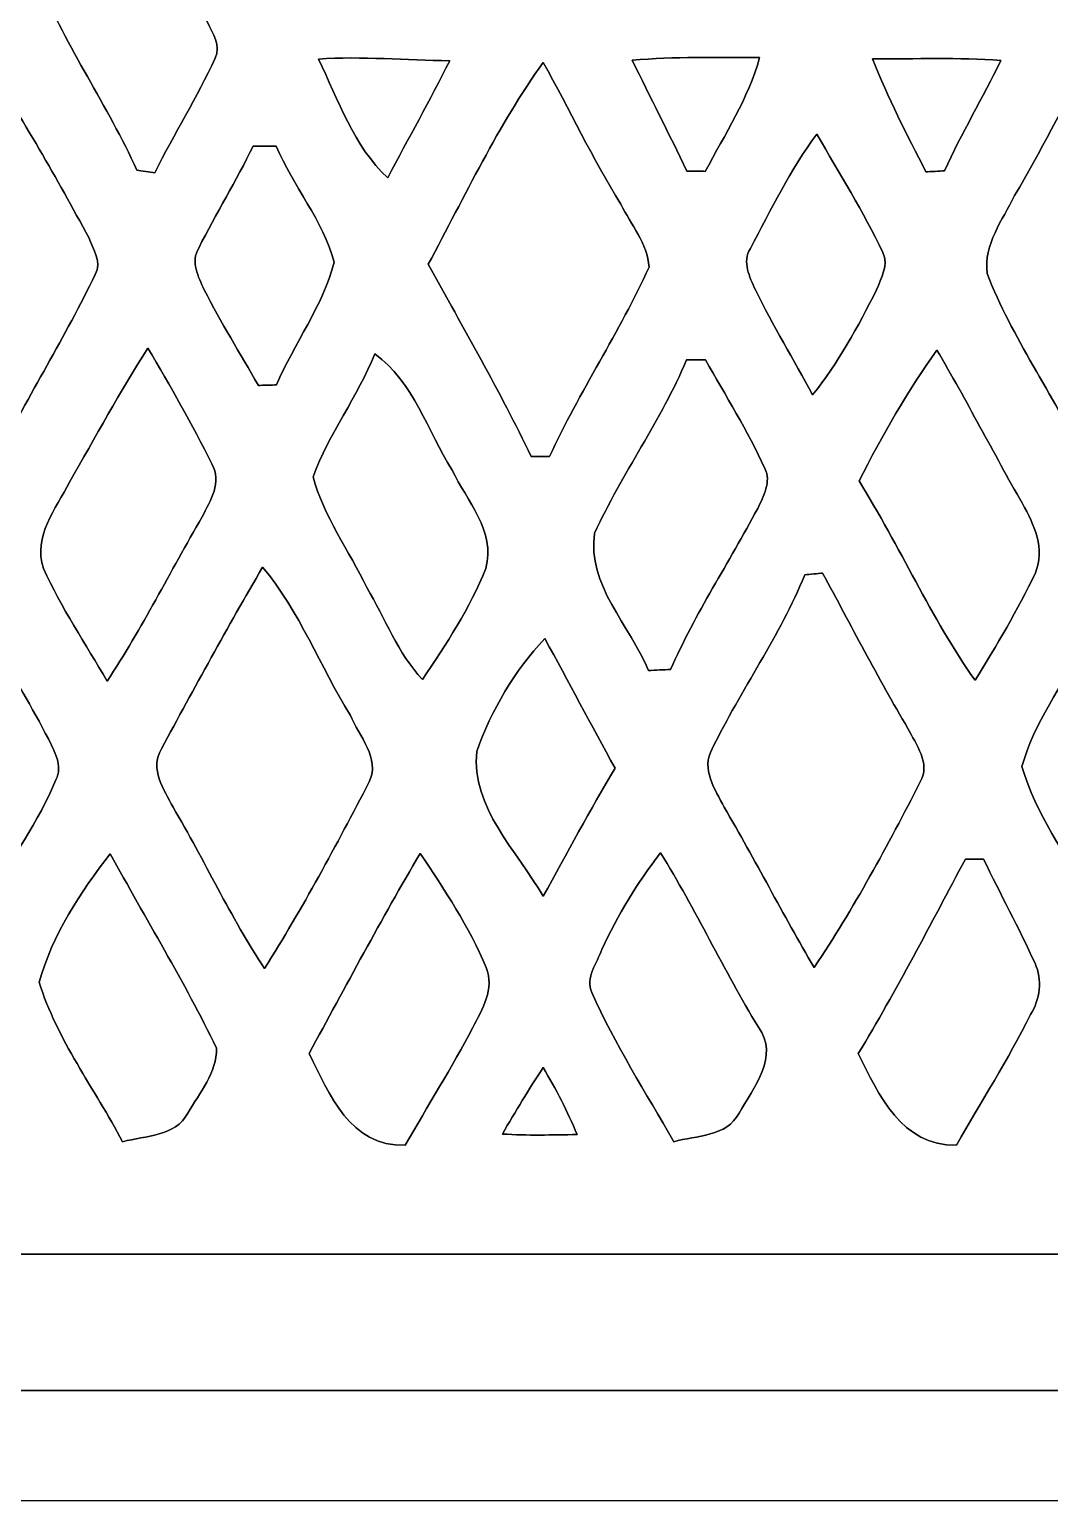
# Model space of a CAD drawing. Header units: centimetres. Extents: x -16.8 to 16.8, y -16.7 to 16.7.
# Drawn here: x -11.88 to -6.33, y -16.67 to -8.66 of the extents above; entities that cross this region are included whole.
import ezdxf

# ---------------------------------------------------------------- set-up
doc = ezdxf.new("R2010")
doc.units = ezdxf.units.CM
doc.header["$MEASUREMENT"] = 0
doc.layers.add('Layer 1', color=7, linetype='Continuous')

msp = doc.modelspace()

# ---------------------------------------------------------------- linework, layer by layer
at = {"layer": 'Layer 1', "color": 7}
for points, knots in [([(-16.77458, 16.66875), (-16.77458, 16.66875), (16.77458, 16.66875), (16.77458, 16.66875), (16.77458, 16.66875), (16.77458, 16.66875), (16.77458, -16.66875), (16.77458, -16.66875), (16.77458, -16.66875), (16.77458, -16.66875), (-16.77458, -16.66875), (-16.77458, -16.66875), (-16.77458, -16.66875), (-16.77458, -16.66875), (-16.77458, 16.66875), (-16.77458, 16.66875), (-16.77458, 16.66875), (-16.77458, 16.66875), (-16.77458, 16.66875), (-16.77458, 16.66875)], [0, 0, 0, 0, 0.1666667, 0.1666667, 0.1666667, 0.1666667, 0.3333333, 0.3333333, 0.3333333, 0.3333333, 0.5, 0.5, 0.5, 0.5, 0.6666667, 0.6666667, 0.6666667, 0.6666667, 1, 1, 1, 1]), ([(-16.23448, 15.81044), (-16.30715, 15.24141), (-16.27505, 14.66568), (-16.28105, 14.09347), (-16.28105, 14.09347), (-16.28034, 4.33317), (-16.28034, -5.42678), (-16.2814, -15.18708), (-16.2814, -15.18708), (-16.27999, -15.44567), (-16.27046, -15.70531), (-16.25353, -15.96425), (-16.25353, -15.96425), (-15.44814, -16.11771), (-14.62581, -16.06162), (-13.81125, -16.06903), (-13.81125, -16.06903), (-4.16842, -16.06867), (5.47405, -16.06973), (15.11688, -16.06867), (15.11688, -16.06867), (15.43791, -16.06832), (15.75823, -16.03869), (16.07644, -15.9953), (16.07644, -15.9953), (16.13147, -15.72966), (16.13923, -15.45731), (16.14205, -15.18744), (16.14205, -15.18744), (16.13641, -5.19183), (16.14135, 4.80378), (16.13958, 14.79938), (16.13958, 14.79938), (16.14029, 15.13981), (16.10395, 15.47812), (16.05351, 15.81432), (16.05351, 15.81432), (5.76933, 15.83302), (-4.51485, 15.81609), (-14.79903, 15.82279), (-14.79903, 15.82279), (-15.27739, 15.82314), (-15.75611, 15.82455), (-16.23448, 15.81044)], [0, 0, 0, 0, 0.0833333, 0.0833333, 0.0833333, 0.0833333, 0.1666667, 0.1666667, 0.1666667, 0.1666667, 0.25, 0.25, 0.25, 0.25, 0.3333333, 0.3333333, 0.3333333, 0.3333333, 0.4166667, 0.4166667, 0.4166667, 0.4166667, 0.5, 0.5, 0.5, 0.5, 0.5833333, 0.5833333, 0.5833333, 0.5833333, 0.6666667, 0.6666667, 0.6666667, 0.6666667, 0.75, 0.75, 0.75, 0.75, 0.8333333, 0.8333333, 0.8333333, 0.8333333, 1, 1, 1, 1]), ([(-15.56879, 15.19167), (-5.97535, 15.18109), (3.61809, 15.19026), (13.21153, 15.18673), (13.21153, 15.18673), (13.94389, 15.18214), (14.67767, 15.20896), (15.40969, 15.15851), (15.40969, 15.15851), (15.38429, 7.28945), (15.40581, -0.57997), (15.39875, -8.44903), (15.39875, -8.44903), (15.40298, -10.74138), (15.38887, -13.03408), (15.40827, -15.32643), (15.40827, -15.32643), (5.8801, -15.33066), (-3.64808, -15.32714), (-13.17625, -15.32819), (-13.17625, -15.32819), (-13.98376, -15.32502), (-14.79162, -15.33666), (-15.59913, -15.32043), (-15.59913, -15.32043), (-15.62559, -12.72434), (-15.60301, -10.1279), (-15.61042, -7.53181), (-15.61042, -7.53181), (-15.61183, -0.18203), (-15.60759, 7.16739), (-15.61253, 14.51716), (-15.61253, 14.51716), (-15.60654, 14.74188), (-15.60759, 14.96907), (-15.56879, 15.19167), (-15.56879, 15.19167), (-15.56879, 15.19167), (-15.56879, 15.19167), (-15.56879, 15.19167)], [0, 0, 0, 0, 0.0909091, 0.0909091, 0.0909091, 0.0909091, 0.1818182, 0.1818182, 0.1818182, 0.1818182, 0.2727273, 0.2727273, 0.2727273, 0.2727273, 0.3636364, 0.3636364, 0.3636364, 0.3636364, 0.4545455, 0.4545455, 0.4545455, 0.4545455, 0.5454545, 0.5454545, 0.5454545, 0.5454545, 0.6363636, 0.6363636, 0.6363636, 0.6363636, 0.7272727, 0.7272727, 0.7272727, 0.7272727, 0.8181818, 0.8181818, 0.8181818, 0.8181818, 1, 1, 1, 1]), ([(-11.8237, -8.40811), (-11.67941, -8.76265), (-11.45434, -9.07979), (-11.29594, -9.42904), (-11.29594, -9.42904), (-11.2716, -9.43257), (-11.22327, -9.43963), (-11.19928, -9.44316), (-11.19928, -9.44316), (-11.0931, -9.23325), (-10.96821, -9.03323), (-10.86979, -8.8198), (-10.86979, -8.8198), (-10.83698, -8.75206), (-10.88461, -8.68362), (-10.91248, -8.62401), (-10.91248, -8.62401), (-11.08851, -8.30933), (-11.2649, -7.995), (-11.44023, -7.68033), (-11.44023, -7.68033), (-11.60321, -7.89764), (-11.78207, -8.13647), (-11.8237, -8.40811), (-11.8237, -8.40811), (-11.8237, -8.40811), (-11.8237, -8.40811), (-11.8237, -8.40811)], [0, 0, 0, 0, 0.125, 0.125, 0.125, 0.125, 0.25, 0.25, 0.25, 0.25, 0.375, 0.375, 0.375, 0.375, 0.5, 0.5, 0.5, 0.5, 0.625, 0.625, 0.625, 0.625, 0.75, 0.75, 0.75, 0.75, 1, 1, 1, 1]), ([(-12.52855, -9.59026), (-12.60158, -9.73596), (-12.71799, -9.89612), (-12.63862, -10.06722), (-12.63862, -10.06722), (-12.4908, -10.3759), (-12.28478, -10.65671), (-12.16872, -10.98127), (-12.16872, -10.98127), (-12.12991, -10.98374), (-12.09111, -10.98621), (-12.05195, -10.98903), (-12.05195, -10.98903), (-11.88544, -10.65283), (-11.68541, -10.33427), (-11.52278, -9.99666), (-11.52278, -9.99666), (-11.48609, -9.92999), (-11.53266, -9.85802), (-11.55806, -9.79664), (-11.55806, -9.79664), (-11.73233, -9.47279), (-11.91578, -9.15282), (-12.11686, -8.84484), (-12.11686, -8.84484), (-12.25233, -9.09426), (-12.38638, -9.34438), (-12.52855, -9.59026), (-12.52855, -9.59026), (-12.52855, -9.59026), (-12.52855, -9.59026), (-12.52855, -9.59026)], [0, 0, 0, 0, 0.1111111, 0.1111111, 0.1111111, 0.1111111, 0.2222222, 0.2222222, 0.2222222, 0.2222222, 0.3333333, 0.3333333, 0.3333333, 0.3333333, 0.4444444, 0.4444444, 0.4444444, 0.4444444, 0.5555556, 0.5555556, 0.5555556, 0.5555556, 0.6666667, 0.6666667, 0.6666667, 0.6666667, 0.7777778, 0.7777778, 0.7777778, 0.7777778, 1, 1, 1, 1]), ([(-10.30852, -8.82474), (-10.20022, -9.04769), (-10.11731, -9.29887), (-9.93069, -9.47138), (-9.93069, -9.47138), (-9.82028, -9.25795), (-9.70104, -9.04946), (-9.59414, -8.83426), (-9.59414, -8.83426), (-9.83227, -8.83109), (-10.07075, -8.80851), (-10.30852, -8.82474), (-10.30852, -8.82474), (-10.30852, -8.82474), (-10.30852, -8.82474), (-10.30852, -8.82474)], [0, 0, 0, 0, 0.2, 0.2, 0.2, 0.2, 0.4, 0.4, 0.4, 0.4, 0.6, 0.6, 0.6, 0.6, 1, 1, 1, 1]), ([(-9.71056, -9.94163), (-9.52077, -10.28841), (-9.3218, -10.63025), (-9.15141, -10.98726), (-9.15141, -10.98726), (-9.12636, -10.98726), (-9.07591, -10.98762), (-9.05087, -10.98797), (-9.05087, -10.98797), (-8.88859, -10.63449), (-8.66916, -10.30993), (-8.50935, -9.95645), (-8.50935, -9.95645), (-8.51782, -9.82945), (-8.60848, -9.72467), (-8.66281, -9.61496), (-8.66281, -9.61496), (-8.81698, -9.36484), (-8.94292, -9.09955), (-9.08509, -8.84273), (-9.08509, -8.84273), (-9.33097, -9.18598), (-9.51195, -9.57051), (-9.71056, -9.94163), (-9.71056, -9.94163), (-9.71056, -9.94163), (-9.71056, -9.94163), (-9.71056, -9.94163)], [0, 0, 0, 0, 0.125, 0.125, 0.125, 0.125, 0.25, 0.25, 0.25, 0.25, 0.375, 0.375, 0.375, 0.375, 0.5, 0.5, 0.5, 0.5, 0.625, 0.625, 0.625, 0.625, 0.75, 0.75, 0.75, 0.75, 1, 1, 1, 1]), ([(-8.60108, -8.83073), (-8.50265, -9.03182), (-8.4007, -9.23219), (-8.30404, -9.43469), (-8.30404, -9.43469), (-8.27899, -9.43504), (-8.22854, -9.43539), (-8.20349, -9.43575), (-8.20349, -9.43575), (-8.0966, -9.23361), (-7.9689, -9.03923), (-7.90822, -8.81697), (-7.90822, -8.81697), (-8.13929, -8.81521), (-8.37106, -8.81133), (-8.60108, -8.83073), (-8.60108, -8.83073), (-8.60108, -8.83073), (-8.60108, -8.83073), (-8.60108, -8.83073)], [0, 0, 0, 0, 0.1666667, 0.1666667, 0.1666667, 0.1666667, 0.3333333, 0.3333333, 0.3333333, 0.3333333, 0.5, 0.5, 0.5, 0.5, 0.6666667, 0.6666667, 0.6666667, 0.6666667, 1, 1, 1, 1]), ([(-7.29298, -8.82368), (-7.21043, -9.03499), (-7.10671, -9.23678), (-7.00299, -9.43857), (-7.00299, -9.43857), (-6.97759, -9.43716), (-6.92714, -9.43434), (-6.9021, -9.43292), (-6.9021, -9.43292), (-6.81002, -9.22796), (-6.69255, -9.03534), (-6.59589, -8.8325), (-6.59589, -8.8325), (-6.82801, -8.81592), (-7.06085, -8.82438), (-7.29298, -8.82368), (-7.29298, -8.82368), (-7.29298, -8.82368), (-7.29298, -8.82368), (-7.29298, -8.82368)], [0, 0, 0, 0, 0.1666667, 0.1666667, 0.1666667, 0.1666667, 0.3333333, 0.3333333, 0.3333333, 0.3333333, 0.5, 0.5, 0.5, 0.5, 0.6666667, 0.6666667, 0.6666667, 0.6666667, 1, 1, 1, 1]), ([(-6.52074, -9.56769), (-6.58671, -9.70209), (-6.68902, -9.83121), (-6.67032, -9.99137), (-6.67032, -9.99137), (-6.53591, -10.34274), (-6.30873, -10.64754), (-6.15174, -10.98832), (-6.15174, -10.98832), (-6.12704, -10.98797), (-6.07801, -10.98726), (-6.05331, -10.98691), (-6.05331, -10.98691), (-5.91044, -10.67929), (-5.72594, -10.39354), (-5.56966, -10.09332), (-5.56966, -10.09332), (-5.50933, -9.98784), (-5.52838, -9.85308), (-5.58835, -9.75219), (-5.58835, -9.75219), (-5.74569, -9.44386), (-5.92914, -9.14964), (-6.10447, -8.8519), (-6.10447, -8.8519), (-6.26745, -9.07556), (-6.37611, -9.33238), (-6.52074, -9.56769), (-6.52074, -9.56769), (-6.52074, -9.56769), (-6.52074, -9.56769), (-6.52074, -9.56769)], [0, 0, 0, 0, 0.1111111, 0.1111111, 0.1111111, 0.1111111, 0.2222222, 0.2222222, 0.2222222, 0.2222222, 0.3333333, 0.3333333, 0.3333333, 0.3333333, 0.4444444, 0.4444444, 0.4444444, 0.4444444, 0.5555556, 0.5555556, 0.5555556, 0.5555556, 0.6666667, 0.6666667, 0.6666667, 0.6666667, 0.7777778, 0.7777778, 0.7777778, 0.7777778, 1, 1, 1, 1]), ([(-7.95831, -9.85555), (-8.00453, -9.92787), (-7.96255, -10.01113), (-7.93115, -10.08027), (-7.93115, -10.08027), (-7.83555, -10.27501), (-7.72336, -10.46127), (-7.61965, -10.65248), (-7.61965, -10.65248), (-7.48065, -10.47715), (-7.37164, -10.28065), (-7.27216, -10.08098), (-7.27216, -10.08098), (-7.24641, -10.01783), (-7.20549, -9.94586), (-7.23688, -9.87778), (-7.23688, -9.87778), (-7.34272, -9.65553), (-7.47395, -9.44704), (-7.59672, -9.23431), (-7.59672, -9.23431), (-7.74136, -9.42622), (-7.84613, -9.64389), (-7.95831, -9.85555), (-7.95831, -9.85555), (-7.95831, -9.85555), (-7.95831, -9.85555), (-7.95831, -9.85555)], [0, 0, 0, 0, 0.125, 0.125, 0.125, 0.125, 0.25, 0.25, 0.25, 0.25, 0.375, 0.375, 0.375, 0.375, 0.5, 0.5, 0.5, 0.5, 0.625, 0.625, 0.625, 0.625, 0.75, 0.75, 0.75, 0.75, 1, 1, 1, 1]), ([(-10.66412, -9.29816), (-10.75443, -9.48761), (-10.8652, -9.66576), (-10.95975, -9.85308), (-10.95975, -9.85308), (-11.0042, -9.92717), (-10.96222, -10.01042), (-10.92941, -10.08027), (-10.92941, -10.08027), (-10.8398, -10.25807), (-10.73397, -10.42741), (-10.63519, -10.60062), (-10.63519, -10.60062), (-10.6105, -10.59991), (-10.56146, -10.5985), (-10.53677, -10.5978), (-10.53677, -10.5978), (-10.43975, -10.37167), (-10.28453, -10.16882), (-10.22244, -9.92999), (-10.22244, -9.92999), (-10.28277, -9.7028), (-10.44716, -9.51512), (-10.53783, -9.29816), (-10.53783, -9.29816), (-10.58016, -9.29781), (-10.62214, -9.29781), (-10.66412, -9.29816), (-10.66412, -9.29816), (-10.66412, -9.29816), (-10.66412, -9.29816), (-10.66412, -9.29816)], [0, 0, 0, 0, 0.1111111, 0.1111111, 0.1111111, 0.1111111, 0.2222222, 0.2222222, 0.2222222, 0.2222222, 0.3333333, 0.3333333, 0.3333333, 0.3333333, 0.4444444, 0.4444444, 0.4444444, 0.4444444, 0.5555556, 0.5555556, 0.5555556, 0.5555556, 0.6666667, 0.6666667, 0.6666667, 0.6666667, 0.7777778, 0.7777778, 0.7777778, 0.7777778, 1, 1, 1, 1]), ([(-11.66354, -11.12696), (-11.73515, -11.27301), (-11.86321, -11.41977), (-11.8043, -11.59651), (-11.8043, -11.59651), (-11.70905, -11.81135), (-11.57429, -12.00644), (-11.45787, -12.21034), (-11.45787, -12.21034), (-11.26772, -11.92318), (-11.11532, -11.61344), (-10.94105, -11.31641), (-10.94105, -11.31641), (-10.8966, -11.22927), (-10.83028, -11.1252), (-10.88849, -11.02819), (-10.88849, -11.02819), (-10.99432, -10.81264), (-11.11391, -10.60379), (-11.23597, -10.39707), (-11.23597, -10.39707), (-11.38837, -10.63449), (-11.52172, -10.88319), (-11.66354, -11.12696), (-11.66354, -11.12696), (-11.66354, -11.12696), (-11.66354, -11.12696), (-11.66354, -11.12696)], [0, 0, 0, 0, 0.125, 0.125, 0.125, 0.125, 0.25, 0.25, 0.25, 0.25, 0.375, 0.375, 0.375, 0.375, 0.5, 0.5, 0.5, 0.5, 0.625, 0.625, 0.625, 0.625, 0.75, 0.75, 0.75, 0.75, 1, 1, 1, 1]), ([(-10.0016, -10.42882), (-10.09474, -10.66094), (-10.25172, -10.86379), (-10.3378, -11.09768), (-10.3378, -11.09768), (-10.2803, -11.31182), (-10.14166, -11.50056), (-10.04464, -11.70093), (-10.04464, -11.70093), (-9.94586, -11.8678), (-9.87637, -12.05759), (-9.74266, -12.20152), (-9.74266, -12.20152), (-9.61284, -12.00961), (-9.48478, -11.81206), (-9.39765, -11.59686), (-9.39765, -11.59686), (-9.34297, -11.39261), (-9.50101, -11.23068), (-9.58039, -11.06135), (-9.58039, -11.06135), (-9.71656, -10.84827), (-9.78888, -10.58192), (-10.0016, -10.42882), (-10.0016, -10.42882), (-10.0016, -10.42882), (-10.0016, -10.42882), (-10.0016, -10.42882)], [0, 0, 0, 0, 0.125, 0.125, 0.125, 0.125, 0.25, 0.25, 0.25, 0.25, 0.375, 0.375, 0.375, 0.375, 0.5, 0.5, 0.5, 0.5, 0.625, 0.625, 0.625, 0.625, 0.75, 0.75, 0.75, 0.75, 1, 1, 1, 1]), ([(-8.30545, -10.46162), (-8.44338, -10.79112), (-8.65752, -11.08075), (-8.80569, -11.4046), (-8.80569, -11.4046), (-8.84767, -11.68859), (-8.61378, -11.90484), (-8.51218, -12.15178), (-8.51218, -12.15178), (-8.47231, -12.14967), (-8.43245, -12.14826), (-8.39258, -12.14684), (-8.39258, -12.14684), (-8.25818, -11.84275), (-8.07473, -11.5637), (-7.91845, -11.2709), (-7.91845, -11.2709), (-7.88776, -11.20387), (-7.84225, -11.12591), (-7.88, -11.05217), (-7.88, -11.05217), (-7.97207, -10.84721), (-8.09378, -10.65706), (-8.20208, -10.46057), (-8.20208, -10.46057), (-8.22784, -10.46057), (-8.27969, -10.46127), (-8.30545, -10.46162), (-8.30545, -10.46162), (-8.30545, -10.46162), (-8.30545, -10.46162), (-8.30545, -10.46162)], [0, 0, 0, 0, 0.1111111, 0.1111111, 0.1111111, 0.1111111, 0.2222222, 0.2222222, 0.2222222, 0.2222222, 0.3333333, 0.3333333, 0.3333333, 0.3333333, 0.4444444, 0.4444444, 0.4444444, 0.4444444, 0.5555556, 0.5555556, 0.5555556, 0.5555556, 0.6666667, 0.6666667, 0.6666667, 0.6666667, 0.7777778, 0.7777778, 0.7777778, 0.7777778, 1, 1, 1, 1]), ([(-7.36671, -11.12061), (-7.14516, -11.47551), (-6.97689, -11.86286), (-6.73594, -12.20541), (-6.73594, -12.20541), (-6.61917, -12.01491), (-6.50311, -11.82299), (-6.40786, -11.62085), (-6.40786, -11.62085), (-6.35282, -11.49103), (-6.41491, -11.35592), (-6.47806, -11.24409), (-6.47806, -11.24409), (-6.6361, -10.9668), (-6.78215, -10.68317), (-6.94337, -10.408), (-6.94337, -10.408), (-7.10459, -10.63272), (-7.24112, -10.87402), (-7.36671, -11.12061), (-7.36671, -11.12061), (-7.36671, -11.12061), (-7.36671, -11.12061), (-7.36671, -11.12061)], [0, 0, 0, 0, 0.1428571, 0.1428571, 0.1428571, 0.1428571, 0.2857143, 0.2857143, 0.2857143, 0.2857143, 0.4285714, 0.4285714, 0.4285714, 0.4285714, 0.5714286, 0.5714286, 0.5714286, 0.5714286, 0.7142857, 0.7142857, 0.7142857, 0.7142857, 1, 1, 1, 1]), ([(-10.61226, -11.58981), (-10.80241, -11.91577), (-10.98409, -12.24668), (-11.16295, -12.579), (-11.16295, -12.579), (-11.22786, -12.68659), (-11.14884, -12.79984), (-11.09945, -12.89544), (-11.09945, -12.89544), (-10.92764, -13.18507), (-10.78759, -13.49304), (-10.60133, -13.77386), (-10.60133, -13.77386), (-10.3953, -13.44542), (-10.21045, -13.10252), (-10.03229, -12.75821), (-10.03229, -12.75821), (-9.9695, -12.63086), (-10.08874, -12.50809), (-10.1346, -12.39626), (-10.1346, -12.39626), (-10.29829, -12.13097), (-10.41012, -11.8297), (-10.61226, -11.58981), (-10.61226, -11.58981), (-10.61226, -11.58981), (-10.61226, -11.58981), (-10.61226, -11.58981)], [0, 0, 0, 0, 0.125, 0.125, 0.125, 0.125, 0.25, 0.25, 0.25, 0.25, 0.375, 0.375, 0.375, 0.375, 0.5, 0.5, 0.5, 0.5, 0.625, 0.625, 0.625, 0.625, 0.75, 0.75, 0.75, 0.75, 1, 1, 1, 1]), ([(-7.66198, -11.63108), (-7.7978, -11.9634), (-8.00911, -12.25656), (-8.16575, -12.57794), (-8.16575, -12.57794), (-8.22784, -12.68695), (-8.15128, -12.79948), (-8.10048, -12.89544), (-8.10048, -12.89544), (-7.93221, -13.18331), (-7.78087, -13.48034), (-7.61153, -13.76786), (-7.61153, -13.76786), (-7.39458, -13.44648), (-7.21078, -13.10252), (-7.03368, -12.75821), (-7.03368, -12.75821), (-6.97689, -12.65767), (-7.05767, -12.55501), (-7.10071, -12.46681), (-7.10071, -12.46681), (-7.26652, -12.19094), (-7.41221, -11.90449), (-7.56497, -11.62156), (-7.56497, -11.62156), (-7.58931, -11.62403), (-7.63764, -11.62897), (-7.66198, -11.63108), (-7.66198, -11.63108), (-7.66198, -11.63108), (-7.66198, -11.63108), (-7.66198, -11.63108)], [0, 0, 0, 0, 0.1111111, 0.1111111, 0.1111111, 0.1111111, 0.2222222, 0.2222222, 0.2222222, 0.2222222, 0.3333333, 0.3333333, 0.3333333, 0.3333333, 0.4444444, 0.4444444, 0.4444444, 0.4444444, 0.5555556, 0.5555556, 0.5555556, 0.5555556, 0.6666667, 0.6666667, 0.6666667, 0.6666667, 0.7777778, 0.7777778, 0.7777778, 0.7777778, 1, 1, 1, 1]), ([(-9.44739, -12.59311), (-9.47808, -12.8972), (-9.22761, -13.13462), (-9.08509, -13.38016), (-9.08509, -13.38016), (-8.95597, -13.14732), (-8.83144, -12.91131), (-8.69421, -12.68307), (-8.69421, -12.68307), (-8.82368, -12.44917), (-8.9475, -12.21211), (-9.07662, -11.97857), (-9.07662, -11.97857), (-9.24243, -12.15284), (-9.36696, -12.36698), (-9.44739, -12.59311), (-9.44739, -12.59311), (-9.44739, -12.59311), (-9.44739, -12.59311), (-9.44739, -12.59311)], [0, 0, 0, 0, 0.1666667, 0.1666667, 0.1666667, 0.1666667, 0.3333333, 0.3333333, 0.3333333, 0.3333333, 0.5, 0.5, 0.5, 0.5, 0.6666667, 0.6666667, 0.6666667, 0.6666667, 1, 1, 1, 1]), ([(-12.14861, -12.01067), (-12.25233, -12.23327), (-12.41425, -12.43506), (-12.47669, -12.6746), (-12.47669, -12.6746), (-12.39167, -12.92366), (-12.24033, -13.14662), (-12.11721, -13.3791), (-12.11721, -13.3791), (-11.97222, -13.17978), (-11.83181, -12.97411), (-11.73621, -12.74621), (-11.73621, -12.74621), (-11.69741, -12.66966), (-11.74503, -12.59205), (-11.77749, -12.52396), (-11.77749, -12.52396), (-11.86639, -12.35322), (-11.96552, -12.18812), (-12.05794, -12.01949), (-12.05794, -12.01949), (-12.08052, -12.01737), (-12.12603, -12.01279), (-12.14861, -12.01067), (-12.14861, -12.01067), (-12.14861, -12.01067), (-12.14861, -12.01067), (-12.14861, -12.01067)], [0, 0, 0, 0, 0.125, 0.125, 0.125, 0.125, 0.25, 0.25, 0.25, 0.25, 0.375, 0.375, 0.375, 0.375, 0.5, 0.5, 0.5, 0.5, 0.625, 0.625, 0.625, 0.625, 0.75, 0.75, 0.75, 0.75, 1, 1, 1, 1]), ([(-6.15244, -12.01314), (-6.25687, -12.23469), (-6.41668, -12.43647), (-6.48053, -12.67495), (-6.48053, -12.67495), (-6.40433, -12.92966), (-6.25016, -13.15932), (-6.09706, -13.37522), (-6.09706, -13.37522), (-5.96688, -13.17237), (-5.84588, -12.96211), (-5.74111, -12.74516), (-5.74111, -12.74516), (-5.70018, -12.66966), (-5.74816, -12.5917), (-5.77921, -12.52361), (-5.77921, -12.52361), (-5.86599, -12.35075), (-5.96336, -12.18353), (-6.05367, -12.01314), (-6.05367, -12.01314), (-6.07836, -12.01314), (-6.12775, -12.01314), (-6.15244, -12.01314), (-6.15244, -12.01314), (-6.15244, -12.01314), (-6.15244, -12.01314), (-6.15244, -12.01314)], [0, 0, 0, 0, 0.125, 0.125, 0.125, 0.125, 0.25, 0.25, 0.25, 0.25, 0.375, 0.375, 0.375, 0.375, 0.5, 0.5, 0.5, 0.5, 0.625, 0.625, 0.625, 0.625, 0.75, 0.75, 0.75, 0.75, 1, 1, 1, 1]), ([(-11.82793, -13.84829), (-11.73163, -14.15874), (-11.52596, -14.42932), (-11.37356, -14.71612), (-11.37356, -14.71612), (-11.24832, -14.68226), (-11.08781, -14.68931), (-11.01866, -14.5602), (-11.01866, -14.5602), (-10.95516, -14.45048), (-10.85956, -14.33795), (-10.86273, -14.20671), (-10.86273, -14.20671), (-11.03736, -13.84512), (-11.24938, -13.50186), (-11.44058, -13.14873), (-11.44058, -13.14873), (-11.60463, -13.35793), (-11.75597, -13.59112), (-11.82793, -13.84829), (-11.82793, -13.84829), (-11.82793, -13.84829), (-11.82793, -13.84829), (-11.82793, -13.84829)], [0, 0, 0, 0, 0.1428571, 0.1428571, 0.1428571, 0.1428571, 0.2857143, 0.2857143, 0.2857143, 0.2857143, 0.4285714, 0.4285714, 0.4285714, 0.4285714, 0.5714286, 0.5714286, 0.5714286, 0.5714286, 0.7142857, 0.7142857, 0.7142857, 0.7142857, 1, 1, 1, 1]), ([(-10.35932, -14.23635), (-10.24784, -14.45507), (-10.13848, -14.74505), (-9.83615, -14.73447), (-9.83615, -14.73447), (-9.71338, -14.52139), (-9.58286, -14.31255), (-9.46856, -14.09488), (-9.46856, -14.09488), (-9.41776, -13.99646), (-9.34826, -13.88392), (-9.39553, -13.76786), (-9.39553, -13.76786), (-9.48902, -13.54667), (-9.62131, -13.34523), (-9.75466, -13.14697), (-9.75466, -13.14697), (-9.96562, -13.50469), (-10.16071, -13.87158), (-10.35932, -14.23635), (-10.35932, -14.23635), (-10.35932, -14.23635), (-10.35932, -14.23635), (-10.35932, -14.23635)], [0, 0, 0, 0, 0.1428571, 0.1428571, 0.1428571, 0.1428571, 0.2857143, 0.2857143, 0.2857143, 0.2857143, 0.4285714, 0.4285714, 0.4285714, 0.4285714, 0.5714286, 0.5714286, 0.5714286, 0.5714286, 0.7142857, 0.7142857, 0.7142857, 0.7142857, 1, 1, 1, 1]), ([(-8.76688, -13.67014), (-8.79087, -13.74316), (-8.85896, -13.82395), (-8.82121, -13.90474), (-8.82121, -13.90474), (-8.69456, -14.18696), (-8.5284, -14.44801), (-8.37494, -14.71612), (-8.37494, -14.71612), (-8.25006, -14.68155), (-8.08814, -14.69002), (-8.01934, -14.56055), (-8.01934, -14.56055), (-7.94103, -14.42332), (-7.79921, -14.24869), (-7.91457, -14.09277), (-7.91457, -14.09277), (-8.10366, -13.78303), (-8.25571, -13.45212), (-8.44691, -13.14415), (-8.44691, -13.14415), (-8.57356, -13.30607), (-8.67904, -13.48387), (-8.76688, -13.67014), (-8.76688, -13.67014), (-8.76688, -13.67014), (-8.76688, -13.67014), (-8.76688, -13.67014)], [0, 0, 0, 0, 0.125, 0.125, 0.125, 0.125, 0.25, 0.25, 0.25, 0.25, 0.375, 0.375, 0.375, 0.375, 0.5, 0.5, 0.5, 0.5, 0.625, 0.625, 0.625, 0.625, 0.75, 0.75, 0.75, 0.75, 1, 1, 1, 1]), ([(-6.7885, -13.17766), (-6.97794, -13.53326), (-7.16245, -13.89168), (-7.37094, -14.2367), (-7.37094, -14.2367), (-7.26087, -14.45895), (-7.13634, -14.74117), (-6.83754, -14.73447), (-6.83754, -14.73447), (-6.70207, -14.49846), (-6.55567, -14.26845), (-6.43467, -14.02468), (-6.43467, -14.02468), (-6.38175, -13.94354), (-6.36905, -13.83312), (-6.40962, -13.74528), (-6.40962, -13.74528), (-6.49676, -13.55302), (-6.59836, -13.36816), (-6.68973, -13.17837), (-6.68973, -13.17837), (-6.71442, -13.17801), (-6.76381, -13.17801), (-6.7885, -13.17766), (-6.7885, -13.17766), (-6.7885, -13.17766), (-6.7885, -13.17766), (-6.7885, -13.17766)], [0, 0, 0, 0, 0.125, 0.125, 0.125, 0.125, 0.25, 0.25, 0.25, 0.25, 0.375, 0.375, 0.375, 0.375, 0.5, 0.5, 0.5, 0.5, 0.625, 0.625, 0.625, 0.625, 0.75, 0.75, 0.75, 0.75, 1, 1, 1, 1]), ([(-9.30769, -14.67414), (-9.17222, -14.68367), (-9.03711, -14.67838), (-8.90094, -14.67732), (-8.90094, -14.67732), (-8.95279, -14.55102), (-9.01524, -14.42932), (-9.08579, -14.3129), (-9.08579, -14.3129), (-9.1634, -14.43073), (-9.23643, -14.55173), (-9.30769, -14.67414), (-9.30769, -14.67414), (-9.30769, -14.67414), (-9.30769, -14.67414), (-9.30769, -14.67414)], [0, 0, 0, 0, 0.2, 0.2, 0.2, 0.2, 0.4, 0.4, 0.4, 0.4, 0.6, 0.6, 0.6, 0.6, 1, 1, 1, 1])]:
    msp.add_open_spline(points, degree=3, knots=knots, dxfattribs=at)
at = {"layer": 'Layer 1', "color": 250}
for points, knots in [([(-16.23448, 15.81044), (-15.75611, 15.82455), (-15.27739, 15.82314), (-14.79903, 15.82279), (-14.79903, 15.82279), (-4.51485, 15.81609), (5.76933, 15.83302), (16.05351, 15.81432), (16.05351, 15.81432), (16.10395, 15.47812), (16.14029, 15.13981), (16.13958, 14.79938), (16.13958, 14.79938), (16.14135, 4.80378), (16.13641, -5.19183), (16.14205, -15.18744), (16.14205, -15.18744), (16.13923, -15.45731), (16.13147, -15.72966), (16.07644, -15.9953), (16.07644, -15.9953), (15.75823, -16.03869), (15.43791, -16.06832), (15.11688, -16.06867), (15.11688, -16.06867), (5.47405, -16.06973), (-4.16842, -16.06867), (-13.81125, -16.06903), (-13.81125, -16.06903), (-14.62581, -16.06162), (-15.44814, -16.11771), (-16.25353, -15.96425), (-16.25353, -15.96425), (-16.27046, -15.70531), (-16.27999, -15.44567), (-16.2814, -15.18708), (-16.2814, -15.18708), (-16.28034, -5.42678), (-16.28034, 4.33317), (-16.28105, 14.09347), (-16.28105, 14.09347), (-16.27505, 14.66568), (-16.30715, 15.24141), (-16.23448, 15.81044), (-16.23448, 15.81044), (-16.23448, 15.81044), (-16.23448, 15.81044), (-16.23448, 15.81044)], [0, 0, 0, 0, 0.0769231, 0.0769231, 0.0769231, 0.0769231, 0.1538462, 0.1538462, 0.1538462, 0.1538462, 0.2307692, 0.2307692, 0.2307692, 0.2307692, 0.3076923, 0.3076923, 0.3076923, 0.3076923, 0.3846154, 0.3846154, 0.3846154, 0.3846154, 0.4615385, 0.4615385, 0.4615385, 0.4615385, 0.5384615, 0.5384615, 0.5384615, 0.5384615, 0.6153846, 0.6153846, 0.6153846, 0.6153846, 0.6923077, 0.6923077, 0.6923077, 0.6923077, 0.7692308, 0.7692308, 0.7692308, 0.7692308, 0.8461538, 0.8461538, 0.8461538, 0.8461538, 1, 1, 1, 1]), ([(-15.56879, 15.19167), (-15.60759, 14.96907), (-15.60654, 14.74188), (-15.61253, 14.51716), (-15.61253, 14.51716), (-15.60759, 7.16739), (-15.61183, -0.18203), (-15.61042, -7.53181), (-15.61042, -7.53181), (-15.60301, -10.1279), (-15.62559, -12.72434), (-15.59913, -15.32043), (-15.59913, -15.32043), (-14.79162, -15.33666), (-13.98376, -15.32502), (-13.17625, -15.32819), (-13.17625, -15.32819), (-3.64808, -15.32714), (5.8801, -15.33066), (15.40827, -15.32643), (15.40827, -15.32643), (15.38887, -13.03408), (15.40298, -10.74138), (15.39875, -8.44903), (15.39875, -8.44903), (15.40581, -0.57997), (15.38429, 7.28945), (15.40969, 15.15851), (15.40969, 15.15851), (14.67767, 15.20896), (13.94389, 15.18214), (13.21153, 15.18673), (13.21153, 15.18673), (3.61809, 15.19026), (-5.97535, 15.18109), (-15.56879, 15.19167)], [0, 0, 0, 0, 0.1, 0.1, 0.1, 0.1, 0.2, 0.2, 0.2, 0.2, 0.3, 0.3, 0.3, 0.3, 0.4, 0.4, 0.4, 0.4, 0.5, 0.5, 0.5, 0.5, 0.6, 0.6, 0.6, 0.6, 0.7, 0.7, 0.7, 0.7, 0.8, 0.8, 0.8, 0.8, 1, 1, 1, 1]), ([(-11.8237, -8.40811), (-11.78207, -8.13647), (-11.60321, -7.89764), (-11.44023, -7.68033), (-11.44023, -7.68033), (-11.2649, -7.995), (-11.08851, -8.30933), (-10.91248, -8.62401), (-10.91248, -8.62401), (-10.88461, -8.68362), (-10.83698, -8.75206), (-10.86979, -8.8198), (-10.86979, -8.8198), (-10.96821, -9.03323), (-11.0931, -9.23325), (-11.19928, -9.44316), (-11.19928, -9.44316), (-11.22327, -9.43963), (-11.2716, -9.43257), (-11.29594, -9.42904), (-11.29594, -9.42904), (-11.45434, -9.07979), (-11.67941, -8.76265), (-11.8237, -8.40811)], [0, 0, 0, 0, 0.1428571, 0.1428571, 0.1428571, 0.1428571, 0.2857143, 0.2857143, 0.2857143, 0.2857143, 0.4285714, 0.4285714, 0.4285714, 0.4285714, 0.5714286, 0.5714286, 0.5714286, 0.5714286, 0.7142857, 0.7142857, 0.7142857, 0.7142857, 1, 1, 1, 1]), ([(-12.52855, -9.59026), (-12.38638, -9.34438), (-12.25233, -9.09426), (-12.11686, -8.84484), (-12.11686, -8.84484), (-11.91578, -9.15282), (-11.73233, -9.47279), (-11.55806, -9.79664), (-11.55806, -9.79664), (-11.53266, -9.85802), (-11.48609, -9.92999), (-11.52278, -9.99666), (-11.52278, -9.99666), (-11.68541, -10.33427), (-11.88544, -10.65283), (-12.05195, -10.98903), (-12.05195, -10.98903), (-12.09111, -10.98621), (-12.12991, -10.98374), (-12.16872, -10.98127), (-12.16872, -10.98127), (-12.28478, -10.65671), (-12.4908, -10.3759), (-12.63862, -10.06722), (-12.63862, -10.06722), (-12.71799, -9.89612), (-12.60158, -9.73596), (-12.52855, -9.59026)], [0, 0, 0, 0, 0.125, 0.125, 0.125, 0.125, 0.25, 0.25, 0.25, 0.25, 0.375, 0.375, 0.375, 0.375, 0.5, 0.5, 0.5, 0.5, 0.625, 0.625, 0.625, 0.625, 0.75, 0.75, 0.75, 0.75, 1, 1, 1, 1]), ([(-10.30852, -8.82474), (-10.07075, -8.80851), (-9.83227, -8.83109), (-9.59414, -8.83426), (-9.59414, -8.83426), (-9.70104, -9.04946), (-9.82028, -9.25795), (-9.93069, -9.47138), (-9.93069, -9.47138), (-10.11731, -9.29887), (-10.20022, -9.04769), (-10.30852, -8.82474)], [0, 0, 0, 0, 0.25, 0.25, 0.25, 0.25, 0.5, 0.5, 0.5, 0.5, 1, 1, 1, 1]), ([(-9.71056, -9.94163), (-9.51195, -9.57051), (-9.33097, -9.18598), (-9.08509, -8.84273), (-9.08509, -8.84273), (-8.94292, -9.09955), (-8.81698, -9.36484), (-8.66281, -9.61496), (-8.66281, -9.61496), (-8.60848, -9.72467), (-8.51782, -9.82945), (-8.50935, -9.95645), (-8.50935, -9.95645), (-8.66916, -10.30993), (-8.88859, -10.63449), (-9.05087, -10.98797), (-9.05087, -10.98797), (-9.07591, -10.98762), (-9.12636, -10.98726), (-9.15141, -10.98726), (-9.15141, -10.98726), (-9.3218, -10.63025), (-9.52077, -10.28841), (-9.71056, -9.94163)], [0, 0, 0, 0, 0.1428571, 0.1428571, 0.1428571, 0.1428571, 0.2857143, 0.2857143, 0.2857143, 0.2857143, 0.4285714, 0.4285714, 0.4285714, 0.4285714, 0.5714286, 0.5714286, 0.5714286, 0.5714286, 0.7142857, 0.7142857, 0.7142857, 0.7142857, 1, 1, 1, 1]), ([(-8.60108, -8.83073), (-8.37106, -8.81133), (-8.13929, -8.81521), (-7.90822, -8.81697), (-7.90822, -8.81697), (-7.9689, -9.03923), (-8.0966, -9.23361), (-8.20349, -9.43575), (-8.20349, -9.43575), (-8.22854, -9.43539), (-8.27899, -9.43504), (-8.30404, -9.43469), (-8.30404, -9.43469), (-8.4007, -9.23219), (-8.50265, -9.03182), (-8.60108, -8.83073)], [0, 0, 0, 0, 0.2, 0.2, 0.2, 0.2, 0.4, 0.4, 0.4, 0.4, 0.6, 0.6, 0.6, 0.6, 1, 1, 1, 1]), ([(-7.29298, -8.82368), (-7.06085, -8.82438), (-6.82801, -8.81592), (-6.59589, -8.8325), (-6.59589, -8.8325), (-6.69255, -9.03534), (-6.81002, -9.22796), (-6.9021, -9.43292), (-6.9021, -9.43292), (-6.92714, -9.43434), (-6.97759, -9.43716), (-7.00299, -9.43857), (-7.00299, -9.43857), (-7.10671, -9.23678), (-7.21043, -9.03499), (-7.29298, -8.82368)], [0, 0, 0, 0, 0.2, 0.2, 0.2, 0.2, 0.4, 0.4, 0.4, 0.4, 0.6, 0.6, 0.6, 0.6, 1, 1, 1, 1]), ([(-6.52074, -9.56769), (-6.37611, -9.33238), (-6.26745, -9.07556), (-6.10447, -8.8519), (-6.10447, -8.8519), (-5.92914, -9.14964), (-5.74569, -9.44386), (-5.58835, -9.75219), (-5.58835, -9.75219), (-5.52838, -9.85308), (-5.50933, -9.98784), (-5.56966, -10.09332), (-5.56966, -10.09332), (-5.72594, -10.39354), (-5.91044, -10.67929), (-6.05331, -10.98691), (-6.05331, -10.98691), (-6.07801, -10.98726), (-6.12704, -10.98797), (-6.15174, -10.98832), (-6.15174, -10.98832), (-6.30873, -10.64754), (-6.53591, -10.34274), (-6.67032, -9.99137), (-6.67032, -9.99137), (-6.68902, -9.83121), (-6.58671, -9.70209), (-6.52074, -9.56769)], [0, 0, 0, 0, 0.125, 0.125, 0.125, 0.125, 0.25, 0.25, 0.25, 0.25, 0.375, 0.375, 0.375, 0.375, 0.5, 0.5, 0.5, 0.5, 0.625, 0.625, 0.625, 0.625, 0.75, 0.75, 0.75, 0.75, 1, 1, 1, 1]), ([(-7.95831, -9.85555), (-7.84613, -9.64389), (-7.74136, -9.42622), (-7.59672, -9.23431), (-7.59672, -9.23431), (-7.47395, -9.44704), (-7.34272, -9.65553), (-7.23688, -9.87778), (-7.23688, -9.87778), (-7.20549, -9.94586), (-7.24641, -10.01783), (-7.27216, -10.08098), (-7.27216, -10.08098), (-7.37164, -10.28065), (-7.48065, -10.47715), (-7.61965, -10.65248), (-7.61965, -10.65248), (-7.72336, -10.46127), (-7.83555, -10.27501), (-7.93115, -10.08027), (-7.93115, -10.08027), (-7.96255, -10.01113), (-8.00453, -9.92787), (-7.95831, -9.85555)], [0, 0, 0, 0, 0.1428571, 0.1428571, 0.1428571, 0.1428571, 0.2857143, 0.2857143, 0.2857143, 0.2857143, 0.4285714, 0.4285714, 0.4285714, 0.4285714, 0.5714286, 0.5714286, 0.5714286, 0.5714286, 0.7142857, 0.7142857, 0.7142857, 0.7142857, 1, 1, 1, 1]), ([(-10.66412, -9.29816), (-10.62214, -9.29781), (-10.58016, -9.29781), (-10.53783, -9.29816), (-10.53783, -9.29816), (-10.44716, -9.51512), (-10.28277, -9.7028), (-10.22244, -9.92999), (-10.22244, -9.92999), (-10.28453, -10.16882), (-10.43975, -10.37167), (-10.53677, -10.5978), (-10.53677, -10.5978), (-10.56146, -10.5985), (-10.6105, -10.59991), (-10.63519, -10.60062), (-10.63519, -10.60062), (-10.73397, -10.42741), (-10.8398, -10.25807), (-10.92941, -10.08027), (-10.92941, -10.08027), (-10.96222, -10.01042), (-11.0042, -9.92717), (-10.95975, -9.85308), (-10.95975, -9.85308), (-10.8652, -9.66576), (-10.75443, -9.48761), (-10.66412, -9.29816)], [0, 0, 0, 0, 0.125, 0.125, 0.125, 0.125, 0.25, 0.25, 0.25, 0.25, 0.375, 0.375, 0.375, 0.375, 0.5, 0.5, 0.5, 0.5, 0.625, 0.625, 0.625, 0.625, 0.75, 0.75, 0.75, 0.75, 1, 1, 1, 1]), ([(-11.66354, -11.12696), (-11.52172, -10.88319), (-11.38837, -10.63449), (-11.23597, -10.39707), (-11.23597, -10.39707), (-11.11391, -10.60379), (-10.99432, -10.81264), (-10.88849, -11.02819), (-10.88849, -11.02819), (-10.83028, -11.1252), (-10.8966, -11.22927), (-10.94105, -11.31641), (-10.94105, -11.31641), (-11.11532, -11.61344), (-11.26772, -11.92318), (-11.45787, -12.21034), (-11.45787, -12.21034), (-11.57429, -12.00644), (-11.70905, -11.81135), (-11.8043, -11.59651), (-11.8043, -11.59651), (-11.86321, -11.41977), (-11.73515, -11.27301), (-11.66354, -11.12696)], [0, 0, 0, 0, 0.1428571, 0.1428571, 0.1428571, 0.1428571, 0.2857143, 0.2857143, 0.2857143, 0.2857143, 0.4285714, 0.4285714, 0.4285714, 0.4285714, 0.5714286, 0.5714286, 0.5714286, 0.5714286, 0.7142857, 0.7142857, 0.7142857, 0.7142857, 1, 1, 1, 1]), ([(-10.0016, -10.42882), (-9.78888, -10.58192), (-9.71656, -10.84827), (-9.58039, -11.06135), (-9.58039, -11.06135), (-9.50101, -11.23068), (-9.34297, -11.39261), (-9.39765, -11.59686), (-9.39765, -11.59686), (-9.48478, -11.81206), (-9.61284, -12.00961), (-9.74266, -12.20152), (-9.74266, -12.20152), (-9.87637, -12.05759), (-9.94586, -11.8678), (-10.04464, -11.70093), (-10.04464, -11.70093), (-10.14166, -11.50056), (-10.2803, -11.31182), (-10.3378, -11.09768), (-10.3378, -11.09768), (-10.25172, -10.86379), (-10.09474, -10.66094), (-10.0016, -10.42882)], [0, 0, 0, 0, 0.1428571, 0.1428571, 0.1428571, 0.1428571, 0.2857143, 0.2857143, 0.2857143, 0.2857143, 0.4285714, 0.4285714, 0.4285714, 0.4285714, 0.5714286, 0.5714286, 0.5714286, 0.5714286, 0.7142857, 0.7142857, 0.7142857, 0.7142857, 1, 1, 1, 1]), ([(-8.30545, -10.46162), (-8.27969, -10.46127), (-8.22784, -10.46057), (-8.20208, -10.46057), (-8.20208, -10.46057), (-8.09378, -10.65706), (-7.97207, -10.84721), (-7.88, -11.05217), (-7.88, -11.05217), (-7.84225, -11.12591), (-7.88776, -11.20387), (-7.91845, -11.2709), (-7.91845, -11.2709), (-8.07473, -11.5637), (-8.25818, -11.84275), (-8.39258, -12.14684), (-8.39258, -12.14684), (-8.43245, -12.14826), (-8.47231, -12.14967), (-8.51218, -12.15178), (-8.51218, -12.15178), (-8.61378, -11.90484), (-8.84767, -11.68859), (-8.80569, -11.4046), (-8.80569, -11.4046), (-8.65752, -11.08075), (-8.44338, -10.79112), (-8.30545, -10.46162)], [0, 0, 0, 0, 0.125, 0.125, 0.125, 0.125, 0.25, 0.25, 0.25, 0.25, 0.375, 0.375, 0.375, 0.375, 0.5, 0.5, 0.5, 0.5, 0.625, 0.625, 0.625, 0.625, 0.75, 0.75, 0.75, 0.75, 1, 1, 1, 1]), ([(-7.36671, -11.12061), (-7.24112, -10.87402), (-7.10459, -10.63272), (-6.94337, -10.408), (-6.94337, -10.408), (-6.78215, -10.68317), (-6.6361, -10.9668), (-6.47806, -11.24409), (-6.47806, -11.24409), (-6.41491, -11.35592), (-6.35282, -11.49103), (-6.40786, -11.62085), (-6.40786, -11.62085), (-6.50311, -11.82299), (-6.61917, -12.01491), (-6.73594, -12.20541), (-6.73594, -12.20541), (-6.97689, -11.86286), (-7.14516, -11.47551), (-7.36671, -11.12061)], [0, 0, 0, 0, 0.1666667, 0.1666667, 0.1666667, 0.1666667, 0.3333333, 0.3333333, 0.3333333, 0.3333333, 0.5, 0.5, 0.5, 0.5, 0.6666667, 0.6666667, 0.6666667, 0.6666667, 1, 1, 1, 1]), ([(-10.61226, -11.58981), (-10.41012, -11.8297), (-10.29829, -12.13097), (-10.1346, -12.39626), (-10.1346, -12.39626), (-10.08874, -12.50809), (-9.9695, -12.63086), (-10.03229, -12.75821), (-10.03229, -12.75821), (-10.21045, -13.10252), (-10.3953, -13.44542), (-10.60133, -13.77386), (-10.60133, -13.77386), (-10.78759, -13.49304), (-10.92764, -13.18507), (-11.09945, -12.89544), (-11.09945, -12.89544), (-11.14884, -12.79984), (-11.22786, -12.68659), (-11.16295, -12.579), (-11.16295, -12.579), (-10.98409, -12.24668), (-10.80241, -11.91577), (-10.61226, -11.58981)], [0, 0, 0, 0, 0.1428571, 0.1428571, 0.1428571, 0.1428571, 0.2857143, 0.2857143, 0.2857143, 0.2857143, 0.4285714, 0.4285714, 0.4285714, 0.4285714, 0.5714286, 0.5714286, 0.5714286, 0.5714286, 0.7142857, 0.7142857, 0.7142857, 0.7142857, 1, 1, 1, 1]), ([(-7.66198, -11.63108), (-7.63764, -11.62897), (-7.58931, -11.62403), (-7.56497, -11.62156), (-7.56497, -11.62156), (-7.41221, -11.90449), (-7.26652, -12.19094), (-7.10071, -12.46681), (-7.10071, -12.46681), (-7.05767, -12.55501), (-6.97689, -12.65767), (-7.03368, -12.75821), (-7.03368, -12.75821), (-7.21078, -13.10252), (-7.39458, -13.44648), (-7.61153, -13.76786), (-7.61153, -13.76786), (-7.78087, -13.48034), (-7.93221, -13.18331), (-8.10048, -12.89544), (-8.10048, -12.89544), (-8.15128, -12.79948), (-8.22784, -12.68695), (-8.16575, -12.57794), (-8.16575, -12.57794), (-8.00911, -12.25656), (-7.7978, -11.9634), (-7.66198, -11.63108)], [0, 0, 0, 0, 0.125, 0.125, 0.125, 0.125, 0.25, 0.25, 0.25, 0.25, 0.375, 0.375, 0.375, 0.375, 0.5, 0.5, 0.5, 0.5, 0.625, 0.625, 0.625, 0.625, 0.75, 0.75, 0.75, 0.75, 1, 1, 1, 1]), ([(-9.44739, -12.59311), (-9.36696, -12.36698), (-9.24243, -12.15284), (-9.07662, -11.97857), (-9.07662, -11.97857), (-8.9475, -12.21211), (-8.82368, -12.44917), (-8.69421, -12.68307), (-8.69421, -12.68307), (-8.83144, -12.91131), (-8.95597, -13.14732), (-9.08509, -13.38016), (-9.08509, -13.38016), (-9.22761, -13.13462), (-9.47808, -12.8972), (-9.44739, -12.59311)], [0, 0, 0, 0, 0.2, 0.2, 0.2, 0.2, 0.4, 0.4, 0.4, 0.4, 0.6, 0.6, 0.6, 0.6, 1, 1, 1, 1]), ([(-12.14861, -12.01067), (-12.12603, -12.01279), (-12.08052, -12.01737), (-12.05794, -12.01949), (-12.05794, -12.01949), (-11.96552, -12.18812), (-11.86639, -12.35322), (-11.77749, -12.52396), (-11.77749, -12.52396), (-11.74503, -12.59205), (-11.69741, -12.66966), (-11.73621, -12.74621), (-11.73621, -12.74621), (-11.83181, -12.97411), (-11.97222, -13.17978), (-12.11721, -13.3791), (-12.11721, -13.3791), (-12.24033, -13.14662), (-12.39167, -12.92366), (-12.47669, -12.6746), (-12.47669, -12.6746), (-12.41425, -12.43506), (-12.25233, -12.23327), (-12.14861, -12.01067)], [0, 0, 0, 0, 0.1428571, 0.1428571, 0.1428571, 0.1428571, 0.2857143, 0.2857143, 0.2857143, 0.2857143, 0.4285714, 0.4285714, 0.4285714, 0.4285714, 0.5714286, 0.5714286, 0.5714286, 0.5714286, 0.7142857, 0.7142857, 0.7142857, 0.7142857, 1, 1, 1, 1]), ([(-6.15244, -12.01314), (-6.12775, -12.01314), (-6.07836, -12.01314), (-6.05367, -12.01314), (-6.05367, -12.01314), (-5.96336, -12.18353), (-5.86599, -12.35075), (-5.77921, -12.52361), (-5.77921, -12.52361), (-5.74816, -12.5917), (-5.70018, -12.66966), (-5.74111, -12.74516), (-5.74111, -12.74516), (-5.84588, -12.96211), (-5.96688, -13.17237), (-6.09706, -13.37522), (-6.09706, -13.37522), (-6.25016, -13.15932), (-6.40433, -12.92966), (-6.48053, -12.67495), (-6.48053, -12.67495), (-6.41668, -12.43647), (-6.25687, -12.23469), (-6.15244, -12.01314)], [0, 0, 0, 0, 0.1428571, 0.1428571, 0.1428571, 0.1428571, 0.2857143, 0.2857143, 0.2857143, 0.2857143, 0.4285714, 0.4285714, 0.4285714, 0.4285714, 0.5714286, 0.5714286, 0.5714286, 0.5714286, 0.7142857, 0.7142857, 0.7142857, 0.7142857, 1, 1, 1, 1]), ([(-11.82793, -13.84829), (-11.75597, -13.59112), (-11.60463, -13.35793), (-11.44058, -13.14873), (-11.44058, -13.14873), (-11.24938, -13.50186), (-11.03736, -13.84512), (-10.86273, -14.20671), (-10.86273, -14.20671), (-10.85956, -14.33795), (-10.95516, -14.45048), (-11.01866, -14.5602), (-11.01866, -14.5602), (-11.08781, -14.68931), (-11.24832, -14.68226), (-11.37356, -14.71612), (-11.37356, -14.71612), (-11.52596, -14.42932), (-11.73163, -14.15874), (-11.82793, -13.84829)], [0, 0, 0, 0, 0.1666667, 0.1666667, 0.1666667, 0.1666667, 0.3333333, 0.3333333, 0.3333333, 0.3333333, 0.5, 0.5, 0.5, 0.5, 0.6666667, 0.6666667, 0.6666667, 0.6666667, 1, 1, 1, 1]), ([(-10.35932, -14.23635), (-10.16071, -13.87158), (-9.96562, -13.50469), (-9.75466, -13.14697), (-9.75466, -13.14697), (-9.62131, -13.34523), (-9.48902, -13.54667), (-9.39553, -13.76786), (-9.39553, -13.76786), (-9.34826, -13.88392), (-9.41776, -13.99646), (-9.46856, -14.09488), (-9.46856, -14.09488), (-9.58286, -14.31255), (-9.71338, -14.52139), (-9.83615, -14.73447), (-9.83615, -14.73447), (-10.13848, -14.74505), (-10.24784, -14.45507), (-10.35932, -14.23635)], [0, 0, 0, 0, 0.1666667, 0.1666667, 0.1666667, 0.1666667, 0.3333333, 0.3333333, 0.3333333, 0.3333333, 0.5, 0.5, 0.5, 0.5, 0.6666667, 0.6666667, 0.6666667, 0.6666667, 1, 1, 1, 1]), ([(-8.76688, -13.67014), (-8.67904, -13.48387), (-8.57356, -13.30607), (-8.44691, -13.14415), (-8.44691, -13.14415), (-8.25571, -13.45212), (-8.10366, -13.78303), (-7.91457, -14.09277), (-7.91457, -14.09277), (-7.79921, -14.24869), (-7.94103, -14.42332), (-8.01934, -14.56055), (-8.01934, -14.56055), (-8.08814, -14.69002), (-8.25006, -14.68155), (-8.37494, -14.71612), (-8.37494, -14.71612), (-8.5284, -14.44801), (-8.69456, -14.18696), (-8.82121, -13.90474), (-8.82121, -13.90474), (-8.85896, -13.82395), (-8.79087, -13.74316), (-8.76688, -13.67014)], [0, 0, 0, 0, 0.1428571, 0.1428571, 0.1428571, 0.1428571, 0.2857143, 0.2857143, 0.2857143, 0.2857143, 0.4285714, 0.4285714, 0.4285714, 0.4285714, 0.5714286, 0.5714286, 0.5714286, 0.5714286, 0.7142857, 0.7142857, 0.7142857, 0.7142857, 1, 1, 1, 1]), ([(-6.7885, -13.17766), (-6.76381, -13.17801), (-6.71442, -13.17801), (-6.68973, -13.17837), (-6.68973, -13.17837), (-6.59836, -13.36816), (-6.49676, -13.55302), (-6.40962, -13.74528), (-6.40962, -13.74528), (-6.36905, -13.83312), (-6.38175, -13.94354), (-6.43467, -14.02468), (-6.43467, -14.02468), (-6.55567, -14.26845), (-6.70207, -14.49846), (-6.83754, -14.73447), (-6.83754, -14.73447), (-7.13634, -14.74117), (-7.26087, -14.45895), (-7.37094, -14.2367), (-7.37094, -14.2367), (-7.16245, -13.89168), (-6.97794, -13.53326), (-6.7885, -13.17766)], [0, 0, 0, 0, 0.1428571, 0.1428571, 0.1428571, 0.1428571, 0.2857143, 0.2857143, 0.2857143, 0.2857143, 0.4285714, 0.4285714, 0.4285714, 0.4285714, 0.5714286, 0.5714286, 0.5714286, 0.5714286, 0.7142857, 0.7142857, 0.7142857, 0.7142857, 1, 1, 1, 1]), ([(-9.30769, -14.67414), (-9.23643, -14.55173), (-9.1634, -14.43073), (-9.08579, -14.3129), (-9.08579, -14.3129), (-9.01524, -14.42932), (-8.95279, -14.55102), (-8.90094, -14.67732), (-8.90094, -14.67732), (-9.03711, -14.67838), (-9.17222, -14.68367), (-9.30769, -14.67414)], [0, 0, 0, 0, 0.25, 0.25, 0.25, 0.25, 0.5, 0.5, 0.5, 0.5, 1, 1, 1, 1])]:
    msp.add_open_spline(points, degree=3, knots=knots, dxfattribs=at)

doc.saveas('drawing.dxf')
